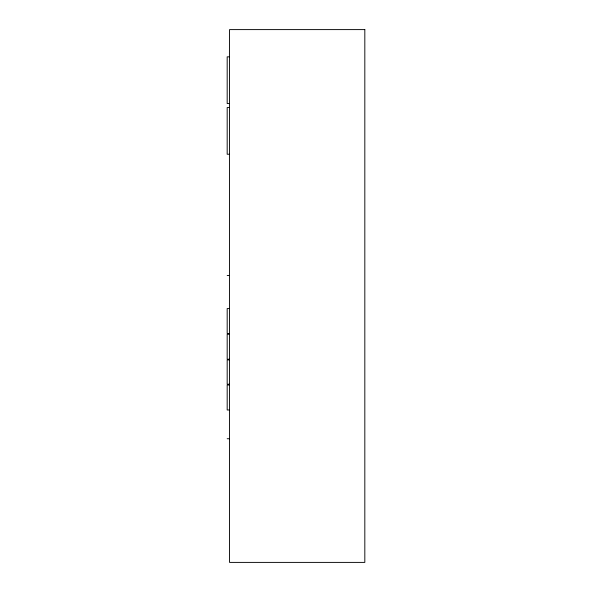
<?xml version="1.0" encoding="UTF-8"?>
<svg xmlns="http://www.w3.org/2000/svg" width="592" height="592" viewBox="0 0 592 592"><rect width="100%" height="100%" fill="white"/><g stroke="black" fill="none" stroke-linecap="round" stroke-linejoin="round"><path stroke-width="0.89" d="M229.548 56.839L227.18 56.839L227.18 103.526L229.548 103.526M229.548 107.552L227.18 107.552L227.18 154.238L229.548 154.238M227.18 275.509L229.548 275.509M229.548 308.573L227.18 308.573L227.18 333.481L229.548 333.481M229.548 334.31L227.18 334.31L227.18 359.218L229.548 359.218M229.548 359.914L227.18 359.914L227.18 384.215L229.548 384.215M229.548 385.015L227.18 385.015L227.18 409.975L229.548 409.975M227.18 438.739L229.548 438.739M364.82 29.6L229.548 29.6L229.548 562.4L364.82 562.4L364.82 29.6"/></g></svg>
